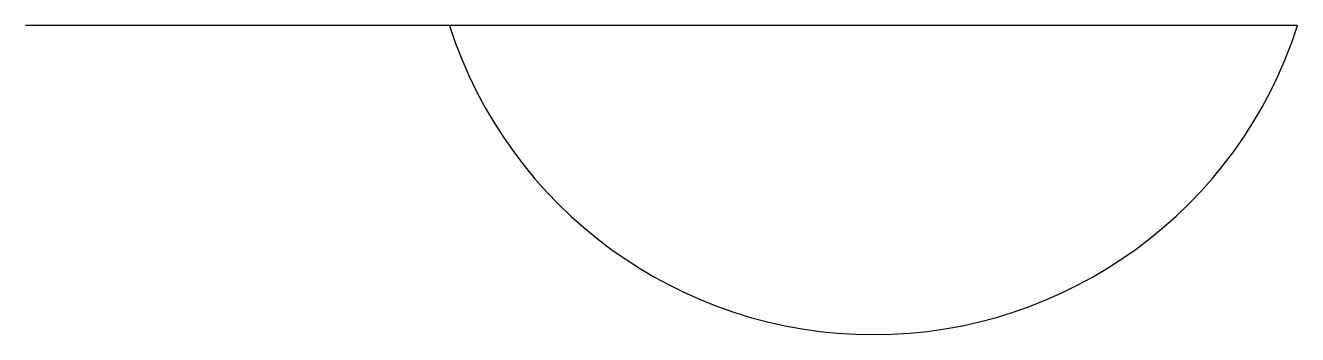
# Model space of a CAD drawing. Extents: x -1 to 0.5, y -0.37 to 0.
import ezdxf

# ---------------------------------------------------------------- set-up
doc = ezdxf.new("R2010")
doc.units = 0
doc.header["$LTSCALE"] = 48
doc.header["$MEASUREMENT"] = 0
doc.layers.get('0').update_dxf_attribs({"linetype": 'CONTINUOUS'})

msp = doc.modelspace()

# ---------------------------------------------------------------- linework, layer by layer
at = {"linetype": 'Continuous'}
msp.add_lwpolyline([(-0.5, 0, 0.73056), (0.5, 0), (-1, 0)], format="xyb", dxfattribs=at)

doc.saveas('drawing.dxf')
